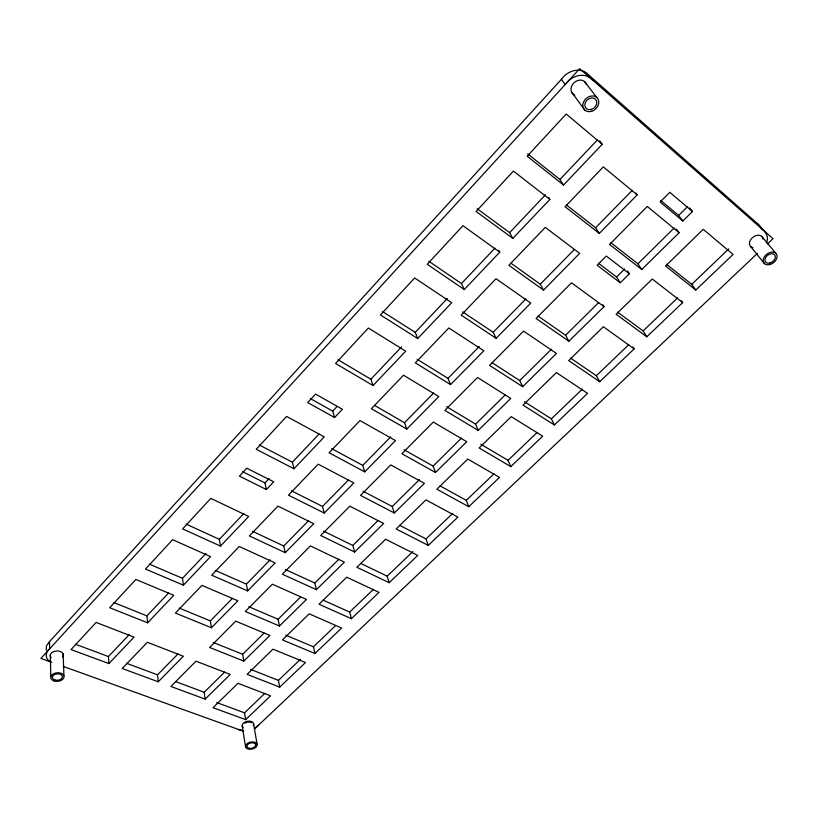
<?xml version="1.0" encoding="UTF-8"?>
<svg xmlns="http://www.w3.org/2000/svg" width="818" height="818" viewBox="0 0 818 818"><rect width="100%" height="100%" fill="white"/><g stroke="black" fill="none" stroke-linecap="round" stroke-linejoin="round"><path stroke-width="1.23" d="M766.313 242.834C770.495 235.185 762.396 229.306 758.184 224.214L588.919 75.205C581.097 66.105 567.375 70.552 561.373 79.377L49.479 641.701L46.452 645.852L46.197 650.198M266.423 489.553L239.418 476.127L246.77 468.213L273.764 481.802L266.423 489.553L265.001 482.906L269.04 478.612M334.582 417.538L307.711 402.558L315.554 394.102L342.405 409.266L334.582 417.538L332.691 411.106L337.016 406.526M108.917 663.572L134.029 637.13L96.125 622.437L71.033 649.574L108.917 663.572L108.446 656.537L129.111 634.707M147.629 622.815L173.784 595.289L135.87 579.451L109.714 607.733L147.629 622.815L146.933 615.872L168.6 592.968M183.396 585.167L210.533 556.608L172.629 539.686L145.481 569.052L183.396 585.167L182.486 578.306L205.983 553.479M220.502 546.107L248.682 516.455L210.829 498.377L182.618 528.888L220.502 546.107L219.377 539.328L243.866 513.448M293.989 468.765L256.228 449.276L286.597 416.423L324.276 436.884L293.989 468.765L292.384 462.19L319.03 434.041M373.049 385.544L335.554 363.478L368.345 328.008L405.687 351.178L373.049 385.544L370.902 379.235L401.566 346.832M417.712 338.529L380.421 314.95L414.624 277.956L451.73 302.721L417.712 338.529L415.247 332.374L447.293 298.519M498.724 250.236L499.747 252.179L464.266 289.531L461.454 283.549L494.951 248.161M548.704 197.557L549.86 199.418L512.825 238.416L509.645 232.639L545.514 194.735M599.625 140.727L602.222 144.305L563.52 185.052L559.931 179.5L597.447 139.868M158.242 681.793L183.355 656.251L147.352 642.304L122.24 668.49L158.242 681.793L157.516 674.84L178.027 653.899M211.392 627.754L237.905 600.801L201.954 585.371L175.41 613.05L211.392 627.754L210.369 620.903L232.332 598.49M247.639 590.903L275.134 562.948L239.245 546.485L211.698 575.197L247.639 590.903L246.402 584.124L270.206 559.839M285.237 552.682L249.367 535.933L277.956 506.117L313.754 523.694L285.237 552.682L283.764 545.995L308.56 520.688M324.235 513.039L288.468 495.156L318.182 464.174L353.846 482.927L324.235 513.039L322.517 506.444L348.376 480.064M364.736 471.863L329.102 452.783L359.992 420.575L395.503 440.585L364.736 471.863L362.752 465.391L390.687 436.873M406.812 429.082L371.362 408.724L403.509 375.206L438.796 396.566L406.812 429.082L404.542 422.732L433.663 393.018M450.565 384.603L415.339 362.865L448.816 327.967L483.857 350.769L450.565 384.603L447.998 378.386L479.256 346.495M496.107 338.315L461.137 315.114L496.035 278.723L530.77 303.079L496.107 338.315L493.203 332.251L525.841 298.948M543.53 290.104L508.888 265.318L545.289 227.363L579.655 253.376L543.53 290.104L540.279 284.214L574.379 249.418M635.852 193.058L637.181 194.888L599.287 233.416L595.606 227.752L632.314 190.287M627.488 270.901L629.369 273.774L620.249 282.772L616.557 277.005L624.707 268.928M689.605 207.844L692.437 211.504L682.836 220.983L678.654 215.451L687.314 206.872M205.154 699.124L230.247 674.431L196.013 661.169L170.901 686.466L205.154 699.124L204.214 692.253L224.715 672.007M243.815 661.077L269.899 635.422L235.727 621.148L209.602 647.467L243.815 661.077L242.66 654.277L264.112 633.081M279.47 626.005L245.308 611.486L272.384 584.216L306.474 599.43L279.47 626.005L278.1 619.267L300.472 597.171M316.382 589.676L282.322 574.195L310.39 545.913L344.368 562.14L316.382 589.676L314.797 583.009L339.02 559.083M354.644 552.027L320.697 535.524L349.818 506.178L383.662 523.479L354.644 552.027L352.824 545.453L378.049 520.524M394.317 512.988L360.523 495.391L390.769 464.921L424.43 483.366L394.317 512.988L392.241 506.506L419.429 479.645M435.493 472.477L401.883 453.724L433.305 422.057L466.751 441.72L435.493 472.477L433.141 466.096L461.526 438.049M478.244 430.401L444.869 410.411L477.548 377.476L510.729 398.448L478.244 430.401L475.606 424.153L505.176 394.941M522.671 386.689L489.563 365.37L523.571 331.096L556.455 353.448L522.671 386.689L519.727 380.564L551.444 349.225M602.846 304.685L604.032 306.638L568.878 341.218L565.596 335.247L598.694 302.548M676.384 229.02L679.134 232.731L641.762 269.511L637.917 263.795L674.093 228.058M245.656 719.635L270.584 695.842L237.987 683.306L213.017 707.682L245.656 719.635L244.541 712.846L264.735 693.49M279.725 687.12L305.503 662.519L272.977 649.165L247.138 674.369L279.725 687.12L278.417 680.382L300.39 659.328M314.961 653.5L282.455 639.911L309.204 613.817L341.627 628.05L314.961 653.5L313.447 646.813L335.39 625.79M351.413 618.715L319.02 604.236L346.72 577.201L379.02 592.365L351.413 618.715L349.685 612.089L373.468 589.308M389.153 582.692L356.893 567.273L385.605 539.256L417.742 555.412L389.153 582.692L387.2 576.148L412.865 551.557M428.243 545.391L396.147 528.96L425.922 499.9L457.875 517.109L428.243 545.391L426.045 538.929L452.732 513.356M468.765 506.72L436.873 489.225L467.773 459.062L499.501 477.385L468.765 506.72L466.301 500.35L494.144 473.673M510.79 466.608L479.133 447.978L511.24 416.648L542.692 436.168L510.79 466.608L508.05 460.34L537.017 432.589M554.42 424.971L523.039 405.135L556.404 372.579L587.549 393.356L554.42 424.971L551.373 418.836L582.447 389.061M632.958 346.904L634.154 348.877L599.727 381.73L596.363 375.718L628.745 344.695M681.312 300.697L682.641 302.609L646.823 336.791L643.122 330.922L677.754 297.742M695.811 290.032L665.576 266.034L703.214 229.306L733.092 254.459L695.811 290.032L691.742 284.337L728.736 248.887M254.357 729.114L757.468 253.365M767.437 243.938L773 238.672L579.665 68.681L40.9 658.398L51.698 662.283M258.468 725.229L254.408 728.48M243.396 730.771L238.355 729.421M63.211 666.425L243.723 731.343M216.688 702.539L244.541 712.846M75.46 644.247L108.446 656.537M126.473 663.265L157.516 674.84M176.003 681.731L204.214 692.253M250.615 669.4L278.417 680.382M113.937 602.621L146.933 615.872M213.304 642.498L242.66 654.277M179.183 608.05L210.369 620.903M285.717 635.126L313.447 646.813M149.336 564.103L182.486 578.306M248.795 606.711L278.1 619.267M215.257 570.412L246.402 584.124M323.192 600.156L349.685 612.089M186.248 524.164L219.377 539.328M285.41 569.563L314.797 583.009M252.67 531.373L283.764 545.995M360.81 563.449L387.2 576.148M323.529 531.117L352.824 545.453M242.609 471.71L265.001 482.906M291.372 490.78L322.517 506.444M399.593 525.309L426.045 538.929M259.234 444.972L292.384 462.19M363.08 491.229L392.241 506.506M331.719 448.673L362.752 465.391M440.012 485.851L466.301 500.35M404 449.747L433.141 466.096M310.411 398.622L332.691 411.106M374.777 405.544L404.542 422.732M50.665 661.68C44.816 659.594 45.021 652.11 49.642 648.827L49.479 641.701M337.977 359.756L370.902 379.235M480.872 444.266L508.05 460.34M446.659 406.72L475.606 424.153M417.18 359.286L447.998 378.386M382.384 311.494L415.247 332.374M524.43 401.72L551.373 418.836M492.068 362.681L519.727 380.564M462.61 311.873L493.203 332.251M464.266 289.531L427.231 264.316L462.947 225.696L499.747 252.179M599.727 381.73L568.674 360.595L603.377 326.73L634.154 348.877M428.816 261.249L461.454 283.549M570.586 358.11L596.363 375.718M568.878 341.218L536.097 318.478L571.516 282.793L604.032 306.638M538.039 316.075L565.596 335.247M510.851 263.11L540.279 284.214M512.825 238.416L476.107 211.463L513.418 171.095L549.86 199.418M646.823 336.791L616.148 314.276L652.273 279.02L682.641 302.609M477.16 208.723L509.645 232.639M617.651 312.169L643.122 330.922M620.249 282.772L597.15 265.267L606.322 256.054L629.369 273.774M598.551 263.314L616.557 277.005M641.762 269.511L609.563 244.459L647.273 206.453L679.134 232.731M566.547 205.032L595.606 227.752M599.287 233.416L565.085 206.729L603.306 166.872L637.181 194.888M610.852 242.68L637.917 263.795M527.671 153.835L559.931 179.5M666.465 264.224L691.742 284.337M563.52 185.052L527.181 156.218L566.22 113.999L602.222 144.305M660.75 200.461L678.654 215.451M682.836 220.983L660.136 202.015L669.809 192.312L692.437 211.504M758.184 224.214L762.386 229.735M761.722 236.32L775.75 253.191M750.781 246.729L764.533 263.723M588.919 75.205L592.907 80.328C585.023 71.186 571.23 75.696 565.177 84.551L561.373 79.377M584.604 81.596L596.741 97.454M571.516 92.015L584.89 110.185M253.59 723.644L257.108 744.39A5.91 3.599 -11.8 0 1 249.061 749.247A5.91 3.599 -11.8 0 1 247.803 743.143A5.91 3.599 -11.8 0 1 257.108 744.39M242.189 726.016L245.543 746.814M63.17 653.991L63.906 675.77M50.307 654.778L50.828 676.619M51.115 657.713A6.585 4.295 -5 0 1 56.636 650.954A6.585 4.295 -5 0 1 62.546 656.997M243.273 727.58A5.818 3.609 -11.7 0 1 247.148 721.292A5.818 3.609 -11.7 0 1 253.232 725.505M244.879 723.245A4.366 2.71 -11.7 0 1 251.361 722.764M574.788 95.164A8.528 6.984 -43.9 0 1 574.175 82.618A8.528 6.984 -43.9 0 1 586.424 84.571M752.979 247.731A7.587 5.399 -37.8 0 1 752.55 237.557A7.587 5.399 -37.8 0 1 763.071 239.132M769.626 264.592A7.73 5.419 -37.2 0 0 776.415 253.938A7.73 5.419 -37.2 0 0 764.36 256.811A7.73 5.419 -37.2 0 0 769.626 264.592M769.758 263.069A5.798 4.07 -37.2 0 0 774.84 255.073A5.798 4.07 -37.2 0 0 765.801 257.23A5.798 4.07 -37.2 0 0 769.758 263.069M591.741 111.258A8.712 7.065 -42.9 0 0 597.191 97.894A8.712 7.065 -42.9 0 0 583.449 102.25A8.712 7.065 -42.9 0 0 591.741 111.258M591.506 109.407A6.534 5.297 -42.9 0 0 595.596 99.377A6.534 5.297 -42.9 0 0 585.289 102.659A6.534 5.297 -42.9 0 0 591.506 109.407M249.633 748.337A4.427 2.699 -11.8 0 0 255.666 744.697A4.427 2.699 -11.8 0 0 248.682 743.756A4.427 2.699 -11.8 0 0 249.633 748.337M54.121 680.985A6.687 4.295 -5.3 0 0 64.06 676.639A6.687 4.295 -5.3 0 0 53.978 673.541A6.687 4.295 -5.3 0 0 54.121 680.985M54.939 680.014A5.02 3.221 -5.3 0 0 62.393 676.742A5.02 3.221 -5.3 0 0 54.837 674.421A5.02 3.221 -5.3 0 0 54.939 680.014"/></g></svg>
